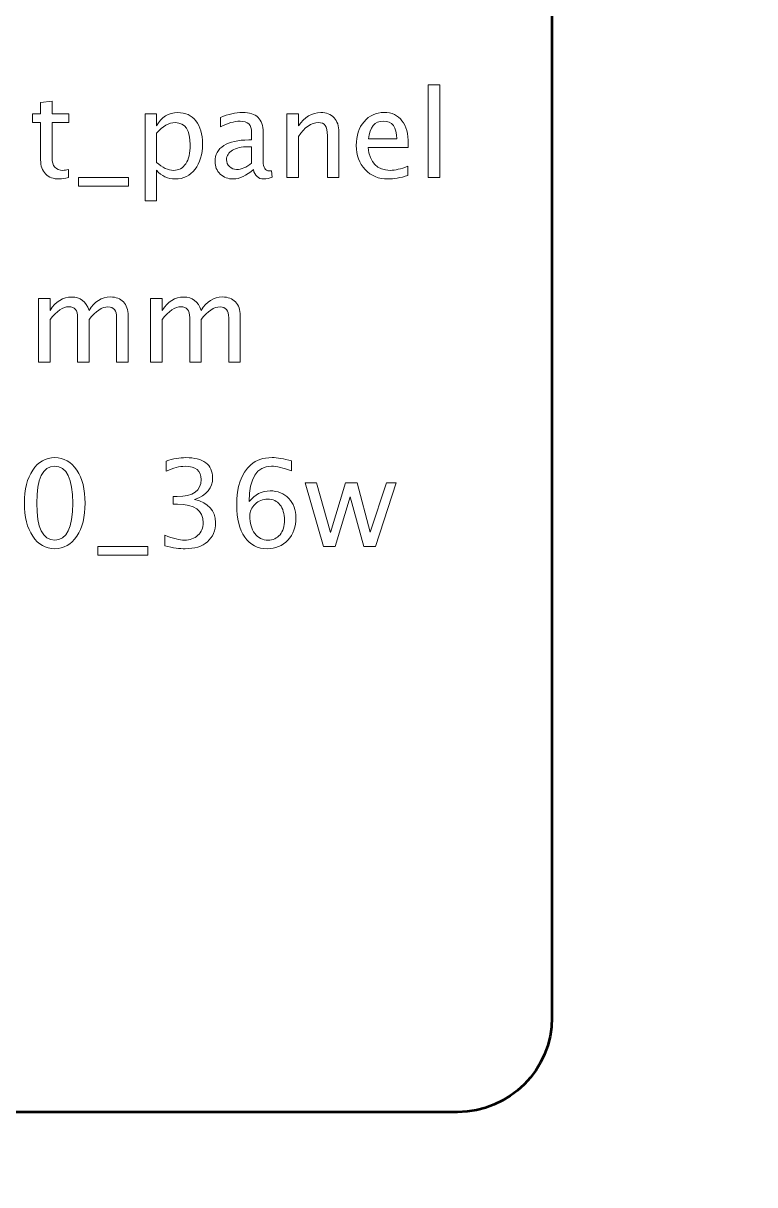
# Model space of a CAD drawing. Header units: centimetres. Extents: x -41.3 to 41.1, y -32.2 to 43.6.
# Drawn here: x -21.6 to -17.73, y 19.92 to 26.06 of the extents above; entities that cross this region are included whole.
import ezdxf

# ---------------------------------------------------------------- set-up
doc = ezdxf.new("R2010")
doc.units = ezdxf.units.CM
doc.header["$MEASUREMENT"] = 0
doc.layers.add('Layer 1', color=7, linetype='Continuous')

msp = doc.modelspace()

# ---------------------------------------------------------------- linework, layer by layer
at = {"layer": 'Layer 1', "color": 4, "lineweight": 53}
msp.add_open_spline([(31.7, -32.2), (31.7, -32.2), (-31.7, -32.2), (-31.7, -32.2), (-31.7, -32.2), (-31.97614, -32.2), (-32.2, -31.97614), (-32.2, -31.7), (-32.2, -31.7), (-32.2, -31.7), (-32.2, 31.7), (-32.2, 31.7), (-32.2, 31.7), (-32.2, 31.97614), (-31.97614, 32.2), (-31.7, 32.2), (-31.7, 32.2), (-31.7, 32.2), (31.7, 32.2), (31.7, 32.2), (31.7, 32.2), (31.97614, 32.2), (32.2, 31.97614), (32.2, 31.7), (32.2, 31.7), (32.2, 31.7), (32.2, -31.7), (32.2, -31.7), (32.2, -31.7), (32.2, -31.97614), (31.97614, -32.2), (31.7, -32.2)], degree=3, knots=[0, 0, 0, 0, 0.1111111, 0.1111111, 0.1111111, 0.1111111, 0.2222222, 0.2222222, 0.2222222, 0.2222222, 0.3333333, 0.3333333, 0.3333333, 0.3333333, 0.4444444, 0.4444444, 0.4444444, 0.4444444, 0.5555556, 0.5555556, 0.5555556, 0.5555556, 0.6666667, 0.6666667, 0.6666667, 0.6666667, 0.7777778, 0.7777778, 0.7777778, 0.7777778, 1, 1, 1, 1], dxfattribs=at)
at = {"layer": 'Layer 1', "lineweight": 53}
msp.add_open_spline([(-19.3, 32.2), (-19.3, 32.2), (-31.7, 32.2), (-31.7, 32.2), (-31.7, 32.2), (-31.97614, 32.2), (-32.2, 31.97614), (-32.2, 31.7), (-32.2, 31.7), (-32.2, 31.7), (-32.2, 20.8), (-32.2, 20.8), (-32.2, 20.8), (-32.2, 20.52386), (-31.97614, 20.3), (-31.7, 20.3), (-31.7, 20.3), (-31.7, 20.3), (-19.3, 20.3), (-19.3, 20.3), (-19.3, 20.3), (-19.02386, 20.3), (-18.8, 20.52386), (-18.8, 20.8), (-18.8, 20.8), (-18.8, 20.8), (-18.8, 31.7), (-18.8, 31.7), (-18.8, 31.7), (-18.8, 31.97614), (-19.02386, 32.2), (-19.3, 32.2)], degree=3, knots=[0, 0, 0, 0, 0.1111111, 0.1111111, 0.1111111, 0.1111111, 0.2222222, 0.2222222, 0.2222222, 0.2222222, 0.3333333, 0.3333333, 0.3333333, 0.3333333, 0.4444444, 0.4444444, 0.4444444, 0.4444444, 0.5555556, 0.5555556, 0.5555556, 0.5555556, 0.6666667, 0.6666667, 0.6666667, 0.6666667, 0.7777778, 0.7777778, 0.7777778, 0.7777778, 1, 1, 1, 1], dxfattribs=at)
at = {"layer": 'Layer 1', "color": 30, "lineweight": 53}
msp.add_open_spline([(-30, -30), (-30, -30), (-30, 30), (-30, 30), (-30, 30), (-30, 30), (30, 30), (30, 30), (30, 30), (30, 30), (30, -30), (30, -30), (30, -30), (30, -30), (-30, -30), (-30, -30)], degree=3, knots=[0, 0, 0, 0, 0.2, 0.2, 0.2, 0.2, 0.4, 0.4, 0.4, 0.4, 0.6, 0.6, 0.6, 0.6, 1, 1, 1, 1], dxfattribs=at)
at = {"layer": 'Layer 1', "color": 5, "lineweight": 9}
for points, knots in [([(-19.45486, 25.24174), (-19.45486, 25.24174), (-19.45486, 25.73133), (-19.45486, 25.73133), (-19.45486, 25.73133), (-19.45486, 25.73133), (-19.3939, 25.73133), (-19.3939, 25.73133), (-19.3939, 25.73133), (-19.3939, 25.73133), (-19.3939, 25.24174), (-19.3939, 25.24174), (-19.3939, 25.24174), (-19.3939, 25.24174), (-19.45486, 25.24174), (-19.45486, 25.24174)], [0, 0, 0, 0, 0.2, 0.2, 0.2, 0.2, 0.4, 0.4, 0.4, 0.4, 0.6, 0.6, 0.6, 0.6, 1, 1, 1, 1]), ([(-21.35754, 25.24185), (-21.37638, 25.23666), (-21.39279, 25.23412), (-21.40665, 25.23412), (-21.40665, 25.23412), (-21.43777, 25.23412), (-21.462, 25.24301), (-21.47936, 25.26079), (-21.47936, 25.26079), (-21.49682, 25.27857), (-21.5055, 25.30323), (-21.5055, 25.33487), (-21.5055, 25.33487), (-21.5055, 25.33487), (-21.5055, 25.53257), (-21.5055, 25.53257), (-21.5055, 25.53257), (-21.5055, 25.53257), (-21.54762, 25.53257), (-21.54762, 25.53257), (-21.54762, 25.53257), (-21.54762, 25.53257), (-21.54762, 25.57829), (-21.54762, 25.57829), (-21.54762, 25.57829), (-21.54762, 25.57829), (-21.5055, 25.57829), (-21.5055, 25.57829), (-21.5055, 25.57829), (-21.5055, 25.57829), (-21.5055, 25.63914), (-21.5055, 25.63914), (-21.5055, 25.63914), (-21.5055, 25.63914), (-21.44454, 25.64497), (-21.44454, 25.64497), (-21.44454, 25.64497), (-21.44454, 25.64497), (-21.44454, 25.57829), (-21.44454, 25.57829), (-21.44454, 25.57829), (-21.44454, 25.57829), (-21.35627, 25.57829), (-21.35627, 25.57829), (-21.35627, 25.57829), (-21.35627, 25.57829), (-21.35627, 25.53257), (-21.35627, 25.53257), (-21.35627, 25.53257), (-21.35627, 25.53257), (-21.44454, 25.53257), (-21.44454, 25.53257), (-21.44454, 25.53257), (-21.44454, 25.53257), (-21.44454, 25.34588), (-21.44454, 25.34588), (-21.44454, 25.34588), (-21.44454, 25.30185), (-21.42538, 25.27984), (-21.38718, 25.27984), (-21.38718, 25.27984), (-21.37903, 25.27984), (-21.36919, 25.28122), (-21.35754, 25.28386), (-21.35754, 25.28386), (-21.35754, 25.28386), (-21.35754, 25.24185), (-21.35754, 25.24185)], [0, 0, 0, 0, 0.0555556, 0.0555556, 0.0555556, 0.0555556, 0.1111111, 0.1111111, 0.1111111, 0.1111111, 0.1666667, 0.1666667, 0.1666667, 0.1666667, 0.2222222, 0.2222222, 0.2222222, 0.2222222, 0.2777778, 0.2777778, 0.2777778, 0.2777778, 0.3333333, 0.3333333, 0.3333333, 0.3333333, 0.3888889, 0.3888889, 0.3888889, 0.3888889, 0.4444444, 0.4444444, 0.4444444, 0.4444444, 0.5, 0.5, 0.5, 0.5, 0.5555556, 0.5555556, 0.5555556, 0.5555556, 0.6111111, 0.6111111, 0.6111111, 0.6111111, 0.6666667, 0.6666667, 0.6666667, 0.6666667, 0.7222222, 0.7222222, 0.7222222, 0.7222222, 0.7777778, 0.7777778, 0.7777778, 0.7777778, 0.8333333, 0.8333333, 0.8333333, 0.8333333, 0.8888889, 0.8888889, 0.8888889, 0.8888889, 1, 1, 1, 1]), ([(-20.95305, 25.11918), (-20.95305, 25.11918), (-20.95305, 25.57829), (-20.95305, 25.57829), (-20.95305, 25.57829), (-20.95305, 25.57829), (-20.89209, 25.57829), (-20.89209, 25.57829), (-20.89209, 25.57829), (-20.89209, 25.57829), (-20.89209, 25.51468), (-20.89209, 25.51468), (-20.89209, 25.51468), (-20.86711, 25.56178), (-20.82954, 25.58528), (-20.77947, 25.58528), (-20.77947, 25.58528), (-20.73894, 25.58528), (-20.70708, 25.57056), (-20.6838, 25.54104), (-20.6838, 25.54104), (-20.66052, 25.51151), (-20.64887, 25.47119), (-20.64887, 25.42007), (-20.64887, 25.42007), (-20.64887, 25.3644), (-20.6621, 25.31942), (-20.68846, 25.28534), (-20.68846, 25.28534), (-20.71481, 25.25116), (-20.74952, 25.23412), (-20.79249, 25.23412), (-20.79249, 25.23412), (-20.8324, 25.23412), (-20.86563, 25.24936), (-20.89209, 25.27995), (-20.89209, 25.27995), (-20.89209, 25.27995), (-20.89209, 25.11918), (-20.89209, 25.11918), (-20.89209, 25.11918), (-20.89209, 25.11918), (-20.95305, 25.11918), (-20.95305, 25.11918)], [0, 0, 0, 0, 0.0833333, 0.0833333, 0.0833333, 0.0833333, 0.1666667, 0.1666667, 0.1666667, 0.1666667, 0.25, 0.25, 0.25, 0.25, 0.3333333, 0.3333333, 0.3333333, 0.3333333, 0.4166667, 0.4166667, 0.4166667, 0.4166667, 0.5, 0.5, 0.5, 0.5, 0.5833333, 0.5833333, 0.5833333, 0.5833333, 0.6666667, 0.6666667, 0.6666667, 0.6666667, 0.75, 0.75, 0.75, 0.75, 0.8333333, 0.8333333, 0.8333333, 0.8333333, 1, 1, 1, 1]), ([(-20.37994, 25.2846), (-20.41657, 25.25095), (-20.45181, 25.23412), (-20.48568, 25.23412), (-20.48568, 25.23412), (-20.51351, 25.23412), (-20.53669, 25.2428), (-20.555, 25.26026), (-20.555, 25.26026), (-20.57341, 25.27772), (-20.58262, 25.29974), (-20.58262, 25.3263), (-20.58262, 25.3263), (-20.58262, 25.36303), (-20.56717, 25.39128), (-20.53626, 25.41097), (-20.53626, 25.41097), (-20.50536, 25.43065), (-20.46102, 25.4405), (-20.40323, 25.4405), (-20.40323, 25.4405), (-20.40323, 25.4405), (-20.38893, 25.4405), (-20.38893, 25.4405), (-20.38893, 25.4405), (-20.38893, 25.4405), (-20.38893, 25.48103), (-20.38893, 25.48103), (-20.38893, 25.48103), (-20.38893, 25.52008), (-20.40926, 25.53956), (-20.45001, 25.53956), (-20.45001, 25.53956), (-20.48155, 25.53956), (-20.51605, 25.52961), (-20.55341, 25.50971), (-20.55341, 25.50971), (-20.55341, 25.50971), (-20.55341, 25.55988), (-20.55341, 25.55988), (-20.55341, 25.55988), (-20.51235, 25.57681), (-20.47361, 25.58528), (-20.43731, 25.58528), (-20.43731, 25.58528), (-20.39995, 25.58528), (-20.37232, 25.57681), (-20.35464, 25.55977), (-20.35464, 25.55977), (-20.33686, 25.54273), (-20.32797, 25.51648), (-20.32797, 25.48103), (-20.32797, 25.48103), (-20.32797, 25.48103), (-20.32797, 25.32895), (-20.32797, 25.32895), (-20.32797, 25.32895), (-20.32797, 25.29413), (-20.31729, 25.27667), (-20.2958, 25.27667), (-20.2958, 25.27667), (-20.29316, 25.27667), (-20.28924, 25.27709), (-20.28405, 25.27794), (-20.28405, 25.27794), (-20.28405, 25.27794), (-20.27971, 25.24407), (-20.27971, 25.24407), (-20.27971, 25.24407), (-20.29358, 25.2374), (-20.30882, 25.23412), (-20.32554, 25.23412), (-20.32554, 25.23412), (-20.35401, 25.23412), (-20.37211, 25.25095), (-20.37994, 25.2846)], [0, 0, 0, 0, 0.05, 0.05, 0.05, 0.05, 0.1, 0.1, 0.1, 0.1, 0.15, 0.15, 0.15, 0.15, 0.2, 0.2, 0.2, 0.2, 0.25, 0.25, 0.25, 0.25, 0.3, 0.3, 0.3, 0.3, 0.35, 0.35, 0.35, 0.35, 0.4, 0.4, 0.4, 0.4, 0.45, 0.45, 0.45, 0.45, 0.5, 0.5, 0.5, 0.5, 0.55, 0.55, 0.55, 0.55, 0.6, 0.6, 0.6, 0.6, 0.65, 0.65, 0.65, 0.65, 0.7, 0.7, 0.7, 0.7, 0.75, 0.75, 0.75, 0.75, 0.8, 0.8, 0.8, 0.8, 0.85, 0.85, 0.85, 0.85, 0.9, 0.9, 0.9, 0.9, 1, 1, 1, 1]), ([(-20.20278, 25.24174), (-20.20278, 25.24174), (-20.20278, 25.57829), (-20.20278, 25.57829), (-20.20278, 25.57829), (-20.20278, 25.57829), (-20.14182, 25.57829), (-20.14182, 25.57829), (-20.14182, 25.57829), (-20.14182, 25.57829), (-20.14182, 25.51468), (-20.14182, 25.51468), (-20.14182, 25.51468), (-20.10954, 25.56178), (-20.06996, 25.58528), (-20.02317, 25.58528), (-20.02317, 25.58528), (-19.99375, 25.58528), (-19.97036, 25.57607), (-19.95311, 25.55755), (-19.95311, 25.55755), (-19.93586, 25.53913), (-19.92718, 25.51426), (-19.92718, 25.48315), (-19.92718, 25.48315), (-19.92718, 25.48315), (-19.92718, 25.24174), (-19.92718, 25.24174), (-19.92718, 25.24174), (-19.92718, 25.24174), (-19.98814, 25.24174), (-19.98814, 25.24174), (-19.98814, 25.24174), (-19.98814, 25.24174), (-19.98814, 25.46325), (-19.98814, 25.46325), (-19.98814, 25.46325), (-19.98814, 25.48823), (-19.99184, 25.50601), (-19.99915, 25.51659), (-19.99915, 25.51659), (-20.00655, 25.52728), (-20.01873, 25.53257), (-20.03576, 25.53257), (-20.03576, 25.53257), (-20.07324, 25.53257), (-20.10859, 25.50812), (-20.14182, 25.45923), (-20.14182, 25.45923), (-20.14182, 25.45923), (-20.14182, 25.24174), (-20.14182, 25.24174), (-20.14182, 25.24174), (-20.14182, 25.24174), (-20.20278, 25.24174), (-20.20278, 25.24174)], [0, 0, 0, 0, 0.0666667, 0.0666667, 0.0666667, 0.0666667, 0.1333333, 0.1333333, 0.1333333, 0.1333333, 0.2, 0.2, 0.2, 0.2, 0.2666667, 0.2666667, 0.2666667, 0.2666667, 0.3333333, 0.3333333, 0.3333333, 0.3333333, 0.4, 0.4, 0.4, 0.4, 0.4666667, 0.4666667, 0.4666667, 0.4666667, 0.5333333, 0.5333333, 0.5333333, 0.5333333, 0.6, 0.6, 0.6, 0.6, 0.6666667, 0.6666667, 0.6666667, 0.6666667, 0.7333333, 0.7333333, 0.7333333, 0.7333333, 0.8, 0.8, 0.8, 0.8, 0.8666667, 0.8666667, 0.8666667, 0.8666667, 1, 1, 1, 1]), ([(-19.56163, 25.25254), (-19.60259, 25.24026), (-19.63762, 25.23412), (-19.66684, 25.23412), (-19.66684, 25.23412), (-19.71669, 25.23412), (-19.75722, 25.25063), (-19.78845, 25.28354), (-19.78845, 25.28354), (-19.81967, 25.31646), (-19.83533, 25.35911), (-19.83533, 25.4116), (-19.83533, 25.4116), (-19.83533, 25.46251), (-19.82157, 25.50431), (-19.79395, 25.53702), (-19.79395, 25.53702), (-19.76633, 25.56961), (-19.73098, 25.58591), (-19.6879, 25.58591), (-19.6879, 25.58591), (-19.64715, 25.58591), (-19.61561, 25.57141), (-19.59338, 25.54241), (-19.59338, 25.54241), (-19.57116, 25.51341), (-19.56005, 25.47235), (-19.56005, 25.41912), (-19.56005, 25.41912), (-19.56005, 25.41912), (-19.56036, 25.40049), (-19.56036, 25.40049), (-19.56036, 25.40049), (-19.56036, 25.40049), (-19.7731, 25.40049), (-19.7731, 25.40049), (-19.7731, 25.40049), (-19.76421, 25.32006), (-19.72495, 25.27984), (-19.65541, 25.27984), (-19.65541, 25.27984), (-19.6299, 25.27984), (-19.59868, 25.28704), (-19.56163, 25.30143), (-19.56163, 25.30143), (-19.56163, 25.30143), (-19.56163, 25.25254), (-19.56163, 25.25254)], [0, 0, 0, 0, 0.0769231, 0.0769231, 0.0769231, 0.0769231, 0.1538462, 0.1538462, 0.1538462, 0.1538462, 0.2307692, 0.2307692, 0.2307692, 0.2307692, 0.3076923, 0.3076923, 0.3076923, 0.3076923, 0.3846154, 0.3846154, 0.3846154, 0.3846154, 0.4615385, 0.4615385, 0.4615385, 0.4615385, 0.5384615, 0.5384615, 0.5384615, 0.5384615, 0.6153846, 0.6153846, 0.6153846, 0.6153846, 0.6923077, 0.6923077, 0.6923077, 0.6923077, 0.7692308, 0.7692308, 0.7692308, 0.7692308, 0.8461538, 0.8461538, 0.8461538, 0.8461538, 1, 1, 1, 1]), ([(-20.89209, 25.32196), (-20.86066, 25.29392), (-20.83071, 25.27984), (-20.80224, 25.27984), (-20.80224, 25.27984), (-20.77418, 25.27984), (-20.75249, 25.29159), (-20.73725, 25.31498), (-20.73725, 25.31498), (-20.7219, 25.33837), (-20.71428, 25.37128), (-20.71428, 25.41383), (-20.71428, 25.41383), (-20.71428, 25.49257), (-20.74031, 25.53194), (-20.79238, 25.53194), (-20.79238, 25.53194), (-20.82647, 25.53194), (-20.8597, 25.51352), (-20.89209, 25.47658), (-20.89209, 25.47658), (-20.89209, 25.47658), (-20.89209, 25.32196), (-20.89209, 25.32196)], [0, 0, 0, 0, 0.1428571, 0.1428571, 0.1428571, 0.1428571, 0.2857143, 0.2857143, 0.2857143, 0.2857143, 0.4285714, 0.4285714, 0.4285714, 0.4285714, 0.5714286, 0.5714286, 0.5714286, 0.5714286, 0.7142857, 0.7142857, 0.7142857, 0.7142857, 1, 1, 1, 1]), ([(-19.76992, 25.44621), (-19.76992, 25.44621), (-19.62132, 25.44621), (-19.62132, 25.44621), (-19.62132, 25.44621), (-19.62132, 25.50886), (-19.64471, 25.54019), (-19.6914, 25.54019), (-19.6914, 25.54019), (-19.73839, 25.54019), (-19.76453, 25.50886), (-19.76992, 25.44621)], [0, 0, 0, 0, 0.25, 0.25, 0.25, 0.25, 0.5, 0.5, 0.5, 0.5, 1, 1, 1, 1]), ([(-20.38893, 25.31783), (-20.38893, 25.31783), (-20.38893, 25.4043), (-20.38893, 25.4043), (-20.38893, 25.4043), (-20.38893, 25.4043), (-20.40852, 25.40494), (-20.40852, 25.40494), (-20.40852, 25.40494), (-20.44239, 25.40494), (-20.4697, 25.39869), (-20.49054, 25.3862), (-20.49054, 25.3862), (-20.51129, 25.37361), (-20.52166, 25.35699), (-20.52166, 25.33625), (-20.52166, 25.33625), (-20.52166, 25.32175), (-20.51647, 25.30947), (-20.50621, 25.29942), (-20.50621, 25.29942), (-20.49584, 25.28937), (-20.48324, 25.28429), (-20.46832, 25.28429), (-20.46832, 25.28429), (-20.44292, 25.28429), (-20.41646, 25.2955), (-20.38893, 25.31783)], [0, 0, 0, 0, 0.125, 0.125, 0.125, 0.125, 0.25, 0.25, 0.25, 0.25, 0.375, 0.375, 0.375, 0.375, 0.5, 0.5, 0.5, 0.5, 0.625, 0.625, 0.625, 0.625, 0.75, 0.75, 0.75, 0.75, 1, 1, 1, 1]), ([(-21.30484, 25.19602), (-21.30484, 25.19602), (-21.30484, 25.24174), (-21.30484, 25.24174), (-21.30484, 25.24174), (-21.30484, 25.24174), (-21.04067, 25.24174), (-21.04067, 25.24174), (-21.04067, 25.24174), (-21.04067, 25.24174), (-21.04067, 25.19602), (-21.04067, 25.19602), (-21.04067, 25.19602), (-21.04067, 25.19602), (-21.30484, 25.19602), (-21.30484, 25.19602)], [0, 0, 0, 0, 0.2, 0.2, 0.2, 0.2, 0.4, 0.4, 0.4, 0.4, 0.6, 0.6, 0.6, 0.6, 1, 1, 1, 1]), ([(-21.51605, 24.26596), (-21.51605, 24.26596), (-21.51605, 24.60251), (-21.51605, 24.60251), (-21.51605, 24.60251), (-21.51605, 24.60251), (-21.45509, 24.60251), (-21.45509, 24.60251), (-21.45509, 24.60251), (-21.45509, 24.60251), (-21.45509, 24.5389), (-21.45509, 24.5389), (-21.45509, 24.5389), (-21.42535, 24.586), (-21.38725, 24.6095), (-21.34057, 24.6095), (-21.34057, 24.6095), (-21.29559, 24.6095), (-21.265, 24.586), (-21.2487, 24.5389), (-21.2487, 24.5389), (-21.21981, 24.58642), (-21.18214, 24.61013), (-21.13589, 24.61013), (-21.13589, 24.61013), (-21.10636, 24.61013), (-21.08339, 24.60145), (-21.06699, 24.58399), (-21.06699, 24.58399), (-21.05058, 24.56653), (-21.04233, 24.54208), (-21.04233, 24.51065), (-21.04233, 24.51065), (-21.04233, 24.51065), (-21.04233, 24.26596), (-21.04233, 24.26596), (-21.04233, 24.26596), (-21.04233, 24.26596), (-21.10329, 24.26596), (-21.10329, 24.26596), (-21.10329, 24.26596), (-21.10329, 24.26596), (-21.10329, 24.50059), (-21.10329, 24.50059), (-21.10329, 24.50059), (-21.10329, 24.5389), (-21.11853, 24.55806), (-21.14901, 24.55806), (-21.14901, 24.55806), (-21.18065, 24.55806), (-21.21389, 24.53573), (-21.2487, 24.49096), (-21.2487, 24.49096), (-21.2487, 24.49096), (-21.2487, 24.26596), (-21.2487, 24.26596), (-21.2487, 24.26596), (-21.2487, 24.26596), (-21.30966, 24.26596), (-21.30966, 24.26596), (-21.30966, 24.26596), (-21.30966, 24.26596), (-21.30966, 24.5008), (-21.30966, 24.5008), (-21.30966, 24.5008), (-21.30966, 24.53943), (-21.32512, 24.5587), (-21.35613, 24.5587), (-21.35613, 24.5587), (-21.38693, 24.5587), (-21.41995, 24.53626), (-21.45509, 24.49128), (-21.45509, 24.49128), (-21.45509, 24.49128), (-21.45509, 24.26596), (-21.45509, 24.26596), (-21.45509, 24.26596), (-21.45509, 24.26596), (-21.51605, 24.26596), (-21.51605, 24.26596)], [0, 0, 0, 0, 0.047619, 0.047619, 0.047619, 0.047619, 0.0952381, 0.0952381, 0.0952381, 0.0952381, 0.1428571, 0.1428571, 0.1428571, 0.1428571, 0.1904762, 0.1904762, 0.1904762, 0.1904762, 0.2380952, 0.2380952, 0.2380952, 0.2380952, 0.2857143, 0.2857143, 0.2857143, 0.2857143, 0.3333333, 0.3333333, 0.3333333, 0.3333333, 0.3809524, 0.3809524, 0.3809524, 0.3809524, 0.4285714, 0.4285714, 0.4285714, 0.4285714, 0.4761905, 0.4761905, 0.4761905, 0.4761905, 0.5238095, 0.5238095, 0.5238095, 0.5238095, 0.5714286, 0.5714286, 0.5714286, 0.5714286, 0.6190476, 0.6190476, 0.6190476, 0.6190476, 0.6666667, 0.6666667, 0.6666667, 0.6666667, 0.7142857, 0.7142857, 0.7142857, 0.7142857, 0.7619048, 0.7619048, 0.7619048, 0.7619048, 0.8095238, 0.8095238, 0.8095238, 0.8095238, 0.8571429, 0.8571429, 0.8571429, 0.8571429, 0.9047619, 0.9047619, 0.9047619, 0.9047619, 1, 1, 1, 1]), ([(-20.92317, 24.26596), (-20.92317, 24.26596), (-20.92317, 24.60251), (-20.92317, 24.60251), (-20.92317, 24.60251), (-20.92317, 24.60251), (-20.86221, 24.60251), (-20.86221, 24.60251), (-20.86221, 24.60251), (-20.86221, 24.60251), (-20.86221, 24.5389), (-20.86221, 24.5389), (-20.86221, 24.5389), (-20.83247, 24.586), (-20.79437, 24.6095), (-20.74769, 24.6095), (-20.74769, 24.6095), (-20.70271, 24.6095), (-20.67212, 24.586), (-20.65582, 24.5389), (-20.65582, 24.5389), (-20.62693, 24.58642), (-20.58926, 24.61013), (-20.54301, 24.61013), (-20.54301, 24.61013), (-20.51348, 24.61013), (-20.49051, 24.60145), (-20.47411, 24.58399), (-20.47411, 24.58399), (-20.4577, 24.56653), (-20.44945, 24.54208), (-20.44945, 24.51065), (-20.44945, 24.51065), (-20.44945, 24.51065), (-20.44945, 24.26596), (-20.44945, 24.26596), (-20.44945, 24.26596), (-20.44945, 24.26596), (-20.51041, 24.26596), (-20.51041, 24.26596), (-20.51041, 24.26596), (-20.51041, 24.26596), (-20.51041, 24.50059), (-20.51041, 24.50059), (-20.51041, 24.50059), (-20.51041, 24.5389), (-20.52565, 24.55806), (-20.55613, 24.55806), (-20.55613, 24.55806), (-20.58777, 24.55806), (-20.62101, 24.53573), (-20.65582, 24.49096), (-20.65582, 24.49096), (-20.65582, 24.49096), (-20.65582, 24.26596), (-20.65582, 24.26596), (-20.65582, 24.26596), (-20.65582, 24.26596), (-20.71678, 24.26596), (-20.71678, 24.26596), (-20.71678, 24.26596), (-20.71678, 24.26596), (-20.71678, 24.5008), (-20.71678, 24.5008), (-20.71678, 24.5008), (-20.71678, 24.53943), (-20.73224, 24.5587), (-20.76325, 24.5587), (-20.76325, 24.5587), (-20.79405, 24.5587), (-20.82707, 24.53626), (-20.86221, 24.49128), (-20.86221, 24.49128), (-20.86221, 24.49128), (-20.86221, 24.26596), (-20.86221, 24.26596), (-20.86221, 24.26596), (-20.86221, 24.26596), (-20.92317, 24.26596), (-20.92317, 24.26596)], [0, 0, 0, 0, 0.047619, 0.047619, 0.047619, 0.047619, 0.0952381, 0.0952381, 0.0952381, 0.0952381, 0.1428571, 0.1428571, 0.1428571, 0.1428571, 0.1904762, 0.1904762, 0.1904762, 0.1904762, 0.2380952, 0.2380952, 0.2380952, 0.2380952, 0.2857143, 0.2857143, 0.2857143, 0.2857143, 0.3333333, 0.3333333, 0.3333333, 0.3333333, 0.3809524, 0.3809524, 0.3809524, 0.3809524, 0.4285714, 0.4285714, 0.4285714, 0.4285714, 0.4761905, 0.4761905, 0.4761905, 0.4761905, 0.5238095, 0.5238095, 0.5238095, 0.5238095, 0.5714286, 0.5714286, 0.5714286, 0.5714286, 0.6190476, 0.6190476, 0.6190476, 0.6190476, 0.6666667, 0.6666667, 0.6666667, 0.6666667, 0.7142857, 0.7142857, 0.7142857, 0.7142857, 0.7619048, 0.7619048, 0.7619048, 0.7619048, 0.8095238, 0.8095238, 0.8095238, 0.8095238, 0.8571429, 0.8571429, 0.8571429, 0.8571429, 0.9047619, 0.9047619, 0.9047619, 0.9047619, 1, 1, 1, 1]), ([(-21.43057, 23.27875), (-21.47872, 23.27875), (-21.51756, 23.30087), (-21.54699, 23.345), (-21.54699, 23.345), (-21.57651, 23.38913), (-21.59122, 23.44734), (-21.59122, 23.51973), (-21.59122, 23.51973), (-21.59122, 23.59212), (-21.57651, 23.65033), (-21.54699, 23.69446), (-21.54699, 23.69446), (-21.51756, 23.7386), (-21.47872, 23.76072), (-21.43057, 23.76072), (-21.43057, 23.76072), (-21.38219, 23.76072), (-21.34335, 23.7387), (-21.31393, 23.69468), (-21.31393, 23.69468), (-21.28462, 23.65065), (-21.2699, 23.59233), (-21.2699, 23.51973), (-21.2699, 23.51973), (-21.2699, 23.44734), (-21.28462, 23.38913), (-21.31393, 23.345), (-21.31393, 23.345), (-21.34335, 23.30087), (-21.38219, 23.27875), (-21.43057, 23.27875)], [0, 0, 0, 0, 0.1111111, 0.1111111, 0.1111111, 0.1111111, 0.2222222, 0.2222222, 0.2222222, 0.2222222, 0.3333333, 0.3333333, 0.3333333, 0.3333333, 0.4444444, 0.4444444, 0.4444444, 0.4444444, 0.5555556, 0.5555556, 0.5555556, 0.5555556, 0.6666667, 0.6666667, 0.6666667, 0.6666667, 0.7777778, 0.7777778, 0.7777778, 0.7777778, 1, 1, 1, 1]), ([(-21.43068, 23.32447), (-21.36706, 23.32447), (-21.33531, 23.38956), (-21.33531, 23.51973), (-21.33531, 23.51973), (-21.33531, 23.64991), (-21.36706, 23.715), (-21.43068, 23.715), (-21.43068, 23.715), (-21.49407, 23.715), (-21.52582, 23.64991), (-21.52582, 23.51973), (-21.52582, 23.51973), (-21.52582, 23.38956), (-21.49407, 23.32447), (-21.43068, 23.32447)], [0, 0, 0, 0, 0.2, 0.2, 0.2, 0.2, 0.4, 0.4, 0.4, 0.4, 0.6, 0.6, 0.6, 0.6, 1, 1, 1, 1]), ([(-20.84743, 23.29336), (-20.84743, 23.29336), (-20.84743, 23.35051), (-20.84743, 23.35051), (-20.84743, 23.35051), (-20.80383, 23.33315), (-20.76964, 23.32447), (-20.74456, 23.32447), (-20.74456, 23.32447), (-20.71503, 23.32447), (-20.69121, 23.33294), (-20.6729, 23.34998), (-20.6729, 23.34998), (-20.65459, 23.36702), (-20.64549, 23.38924), (-20.64549, 23.41655), (-20.64549, 23.41655), (-20.64549, 23.48132), (-20.69057, 23.5137), (-20.78075, 23.5137), (-20.78075, 23.5137), (-20.78075, 23.5137), (-20.80488, 23.5137), (-20.80488, 23.5137), (-20.80488, 23.5137), (-20.80488, 23.5137), (-20.80488, 23.55466), (-20.80488, 23.55466), (-20.80488, 23.55466), (-20.80488, 23.55466), (-20.78351, 23.55498), (-20.78351, 23.55498), (-20.78351, 23.55498), (-20.69873, 23.55498), (-20.65628, 23.58482), (-20.65628, 23.64462), (-20.65628, 23.64462), (-20.65628, 23.6915), (-20.68444, 23.715), (-20.74064, 23.715), (-20.74064, 23.715), (-20.77081, 23.715), (-20.80425, 23.70632), (-20.84108, 23.68896), (-20.84108, 23.68896), (-20.84108, 23.68896), (-20.84108, 23.7423), (-20.84108, 23.7423), (-20.84108, 23.7423), (-20.80499, 23.75458), (-20.77017, 23.76072), (-20.73673, 23.76072), (-20.73673, 23.76072), (-20.69121, 23.76072), (-20.65618, 23.75161), (-20.63184, 23.73341), (-20.63184, 23.73341), (-20.6075, 23.71531), (-20.59532, 23.68896), (-20.59532, 23.65446), (-20.59532, 23.65446), (-20.59532, 23.60059), (-20.62718, 23.56217), (-20.691, 23.53931), (-20.691, 23.53931), (-20.61702, 23.52206), (-20.58008, 23.48153), (-20.58008, 23.4175), (-20.58008, 23.4175), (-20.58008, 23.37432), (-20.59437, 23.34035), (-20.62284, 23.31569), (-20.62284, 23.31569), (-20.65131, 23.29103), (-20.69047, 23.27875), (-20.74022, 23.27875), (-20.74022, 23.27875), (-20.76858, 23.27875), (-20.80425, 23.28362), (-20.84743, 23.29336)], [0, 0, 0, 0, 0.047619, 0.047619, 0.047619, 0.047619, 0.0952381, 0.0952381, 0.0952381, 0.0952381, 0.1428571, 0.1428571, 0.1428571, 0.1428571, 0.1904762, 0.1904762, 0.1904762, 0.1904762, 0.2380952, 0.2380952, 0.2380952, 0.2380952, 0.2857143, 0.2857143, 0.2857143, 0.2857143, 0.3333333, 0.3333333, 0.3333333, 0.3333333, 0.3809524, 0.3809524, 0.3809524, 0.3809524, 0.4285714, 0.4285714, 0.4285714, 0.4285714, 0.4761905, 0.4761905, 0.4761905, 0.4761905, 0.5238095, 0.5238095, 0.5238095, 0.5238095, 0.5714286, 0.5714286, 0.5714286, 0.5714286, 0.6190476, 0.6190476, 0.6190476, 0.6190476, 0.6666667, 0.6666667, 0.6666667, 0.6666667, 0.7142857, 0.7142857, 0.7142857, 0.7142857, 0.7619048, 0.7619048, 0.7619048, 0.7619048, 0.8095238, 0.8095238, 0.8095238, 0.8095238, 0.8571429, 0.8571429, 0.8571429, 0.8571429, 0.9047619, 0.9047619, 0.9047619, 0.9047619, 1, 1, 1, 1]), ([(-20.40144, 23.52809), (-20.37223, 23.56588), (-20.33551, 23.58482), (-20.29126, 23.58482), (-20.29126, 23.58482), (-20.25115, 23.58482), (-20.21834, 23.57159), (-20.19273, 23.54503), (-20.19273, 23.54503), (-20.16722, 23.51846), (-20.15441, 23.48438), (-20.15441, 23.44279), (-20.15441, 23.44279), (-20.15441, 23.39506), (-20.1687, 23.3558), (-20.19738, 23.325), (-20.19738, 23.325), (-20.22606, 23.2942), (-20.26247, 23.27875), (-20.30682, 23.27875), (-20.30682, 23.27875), (-20.3572, 23.27875), (-20.39678, 23.29918), (-20.42525, 23.33992), (-20.42525, 23.33992), (-20.45383, 23.38077), (-20.46811, 23.43729), (-20.46811, 23.50936), (-20.46811, 23.50936), (-20.46811, 23.60652), (-20.44314, 23.67774), (-20.39329, 23.72325), (-20.39329, 23.72325), (-20.3662, 23.74823), (-20.32873, 23.76072), (-20.28099, 23.76072), (-20.28099, 23.76072), (-20.25326, 23.76072), (-20.21887, 23.755), (-20.17791, 23.74357), (-20.17791, 23.74357), (-20.17791, 23.74357), (-20.17791, 23.69023), (-20.17791, 23.69023), (-20.17791, 23.69023), (-20.2212, 23.70674), (-20.25676, 23.715), (-20.2847, 23.715), (-20.2847, 23.715), (-20.36249, 23.715), (-20.40144, 23.65266), (-20.40144, 23.52809)], [0, 0, 0, 0, 0.0714286, 0.0714286, 0.0714286, 0.0714286, 0.1428571, 0.1428571, 0.1428571, 0.1428571, 0.2142857, 0.2142857, 0.2142857, 0.2142857, 0.2857143, 0.2857143, 0.2857143, 0.2857143, 0.3571429, 0.3571429, 0.3571429, 0.3571429, 0.4285714, 0.4285714, 0.4285714, 0.4285714, 0.5, 0.5, 0.5, 0.5, 0.5714286, 0.5714286, 0.5714286, 0.5714286, 0.6428571, 0.6428571, 0.6428571, 0.6428571, 0.7142857, 0.7142857, 0.7142857, 0.7142857, 0.7857143, 0.7857143, 0.7857143, 0.7857143, 0.8571429, 0.8571429, 0.8571429, 0.8571429, 1, 1, 1, 1]), ([(-20.0088, 23.29018), (-20.0088, 23.29018), (-20.10532, 23.62673), (-20.10532, 23.62673), (-20.10532, 23.62673), (-20.10532, 23.62673), (-20.04584, 23.62673), (-20.04584, 23.62673), (-20.04584, 23.62673), (-20.04584, 23.62673), (-19.97186, 23.36543), (-19.97186, 23.36543), (-19.97186, 23.36543), (-19.97186, 23.36543), (-19.89207, 23.62673), (-19.89207, 23.62673), (-19.89207, 23.62673), (-19.89207, 23.62673), (-19.8311, 23.62673), (-19.8311, 23.62673), (-19.8311, 23.62673), (-19.8311, 23.62673), (-19.76093, 23.36585), (-19.76093, 23.36585), (-19.76093, 23.36585), (-19.76093, 23.36585), (-19.67605, 23.62673), (-19.67605, 23.62673), (-19.67605, 23.62673), (-19.67605, 23.62673), (-19.62398, 23.62673), (-19.62398, 23.62673), (-19.62398, 23.62673), (-19.62398, 23.62673), (-19.73383, 23.29018), (-19.73383, 23.29018), (-19.73383, 23.29018), (-19.73383, 23.29018), (-19.79479, 23.29018), (-19.79479, 23.29018), (-19.79479, 23.29018), (-19.79479, 23.29018), (-19.86697, 23.55265), (-19.86697, 23.55265), (-19.86697, 23.55265), (-19.86697, 23.55265), (-19.94784, 23.29018), (-19.94784, 23.29018), (-19.94784, 23.29018), (-19.94784, 23.29018), (-20.0088, 23.29018), (-20.0088, 23.29018)], [0, 0, 0, 0, 0.0714286, 0.0714286, 0.0714286, 0.0714286, 0.1428571, 0.1428571, 0.1428571, 0.1428571, 0.2142857, 0.2142857, 0.2142857, 0.2142857, 0.2857143, 0.2857143, 0.2857143, 0.2857143, 0.3571429, 0.3571429, 0.3571429, 0.3571429, 0.4285714, 0.4285714, 0.4285714, 0.4285714, 0.5, 0.5, 0.5, 0.5, 0.5714286, 0.5714286, 0.5714286, 0.5714286, 0.6428571, 0.6428571, 0.6428571, 0.6428571, 0.7142857, 0.7142857, 0.7142857, 0.7142857, 0.7857143, 0.7857143, 0.7857143, 0.7857143, 0.8571429, 0.8571429, 0.8571429, 0.8571429, 1, 1, 1, 1]), ([(-20.21537, 23.43073), (-20.21537, 23.4647), (-20.22321, 23.49158), (-20.23898, 23.51137), (-20.23898, 23.51137), (-20.25474, 23.53116), (-20.27633, 23.54101), (-20.30376, 23.54101), (-20.30376, 23.54101), (-20.3299, 23.54101), (-20.35223, 23.53233), (-20.37085, 23.51486), (-20.37085, 23.51486), (-20.38959, 23.49751), (-20.3989, 23.47655), (-20.3989, 23.45211), (-20.3989, 23.45211), (-20.3989, 23.41358), (-20.39001, 23.38268), (-20.37234, 23.3594), (-20.37234, 23.3594), (-20.35456, 23.33611), (-20.33106, 23.32447), (-20.30185, 23.32447), (-20.30185, 23.32447), (-20.27528, 23.32447), (-20.25422, 23.334), (-20.23866, 23.35305), (-20.23866, 23.35305), (-20.2231, 23.3721), (-20.21537, 23.39802), (-20.21537, 23.43073)], [0, 0, 0, 0, 0.1111111, 0.1111111, 0.1111111, 0.1111111, 0.2222222, 0.2222222, 0.2222222, 0.2222222, 0.3333333, 0.3333333, 0.3333333, 0.3333333, 0.4444444, 0.4444444, 0.4444444, 0.4444444, 0.5555556, 0.5555556, 0.5555556, 0.5555556, 0.6666667, 0.6666667, 0.6666667, 0.6666667, 0.7777778, 0.7777778, 0.7777778, 0.7777778, 1, 1, 1, 1]), ([(-21.20303, 23.24446), (-21.20303, 23.24446), (-21.20303, 23.29018), (-21.20303, 23.29018), (-21.20303, 23.29018), (-21.20303, 23.29018), (-20.93886, 23.29018), (-20.93886, 23.29018), (-20.93886, 23.29018), (-20.93886, 23.29018), (-20.93886, 23.24446), (-20.93886, 23.24446), (-20.93886, 23.24446), (-20.93886, 23.24446), (-21.20303, 23.24446), (-21.20303, 23.24446)], [0, 0, 0, 0, 0.2, 0.2, 0.2, 0.2, 0.4, 0.4, 0.4, 0.4, 0.6, 0.6, 0.6, 0.6, 1, 1, 1, 1])]:
    msp.add_open_spline(points, degree=3, knots=knots, dxfattribs=at)

doc.saveas('drawing.dxf')
